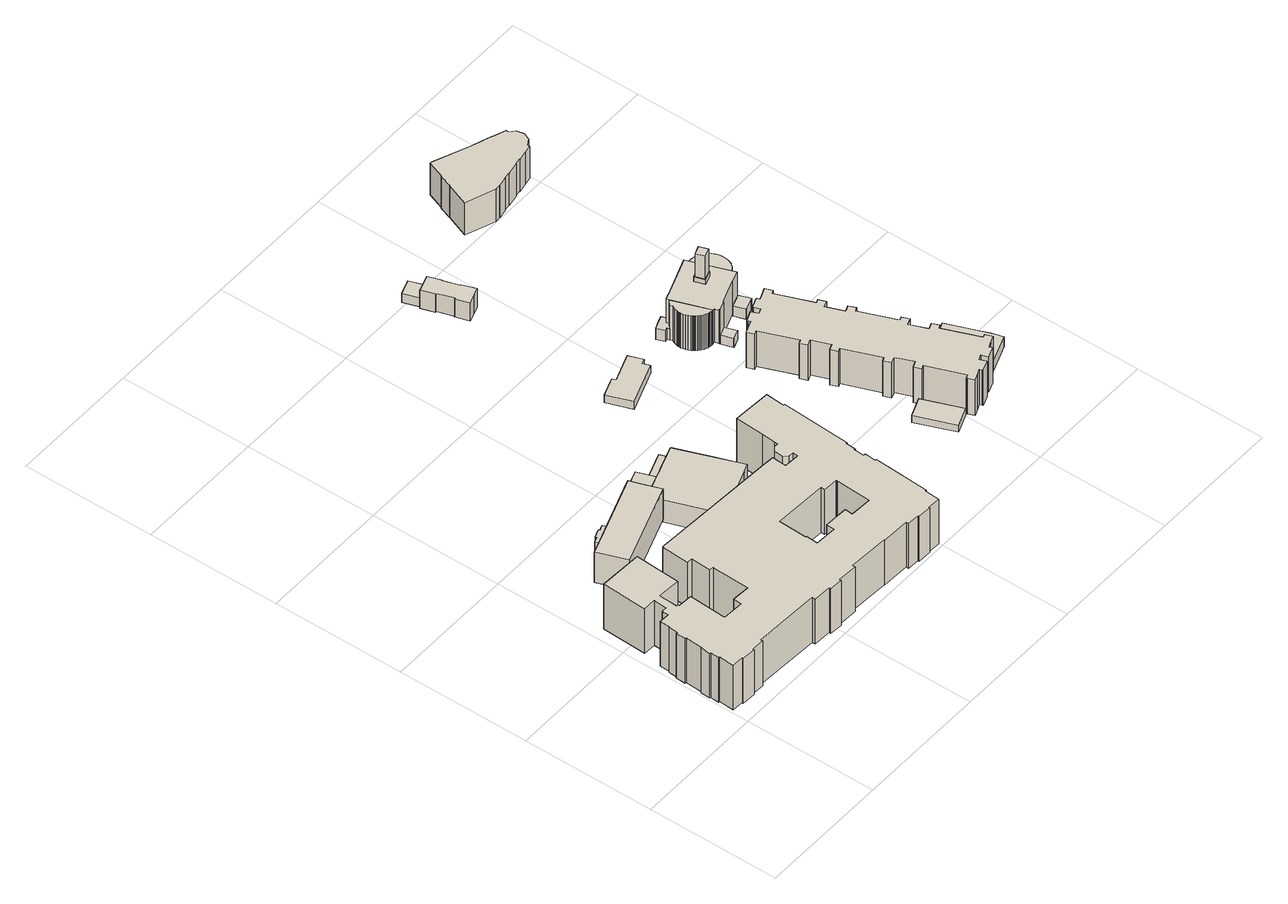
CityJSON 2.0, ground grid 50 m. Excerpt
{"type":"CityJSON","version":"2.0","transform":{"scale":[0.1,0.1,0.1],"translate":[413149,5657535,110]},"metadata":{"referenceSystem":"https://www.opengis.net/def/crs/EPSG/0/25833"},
"CityObjects":{
"building1":{"type":"Building","attributes":{"Gemeindeschluessel":14612000,"Geometrietyp2DReferenz":"3000","function":"31001_9998","roofType":"9999"},"children":["building1-1","building1-2"]},
"building1-1":{"type":"BuildingPart","attributes":{"Dachtyp_tdc":"tdcGableRoof","Dachneigung":39.86,"QualitaetDacherkennung":50,"Geometrietyp2DReferenz":"3000","measuredHeight":14.28,"roofType":"3100"},"parents":["building1"],"geometry":[{"type":"Solid","lod":"1","boundaries":[[[[0,1,2,3,4,5,6,7,8,9]],[[10,11,12,13,14,15,16,17,18,19]],[[9,11,10,0]],[[8,12,11,9]],[[7,13,12,8]],[[6,14,13,7]],[[5,15,14,6]],[[4,16,15,5]],[[3,17,16,4]],[[2,18,17,3]],[[1,19,18,2]],[[0,10,19,1]]]]}]},
"building1-2":{"type":"BuildingPart","attributes":{"Dachtyp_tdc":"tdcHipRoof","Dachneigung":37.33,"QualitaetDacherkennung":78,"Geometrietyp2DReferenz":"3000","measuredHeight":15.74,"roofType":"3200"},"parents":["building1"],"geometry":[{"type":"Solid","lod":"1","boundaries":[[[[20,21,22,23,24,25,26]],[[11,27,28,29,30,31,13]],[[25,27,11,26]],[[24,28,27,25]],[[23,29,28,24]],[[22,30,29,23]],[[21,31,30,22]],[[20,13,31,21]],[[26,11,13,20]]]]}]},
"building2":{"type":"Building","attributes":{"name":"Diakonissenkrankenhaus Dresden","Dachtyp_tdc":"tdcPolyFlatRoof","Gemeindeschluessel":14612000,"Dachneigung":0,"QualitaetDacherkennung":5,"Geometrietyp2DReferenz":"3000","measuredHeight":19.89,"function":"31001_3051","roofType":"1000"},"geometry":[{"type":"Solid","lod":"1","boundaries":[[[[32,33,34,35,36,37,38,39,40,41,42,43,44,45,46,47,48,49,50,51,52,53,54,55,56,57,58,59,60,61,62,63,64,65,66,67,68,69,70,71,72,73,74,75,76,77,78,79,80,81,82,83,84,85,86,87,88,89,90,91,92,93,94,95,96,97,98,99,100,101,102,103,104,105,106,107,108,109,110,111,112,113,114,115,116,117,118,119,120,121,122,123,124,125],[126,127,128,129,130,131,132,133,134,135,136,137,138,139]],[[140,141,142,143,144,145,146,147,148,149,150,151,152,153,154,155,156,157,158,159,160,161,162,163,164,165,166,167,168,169,170,171,172,173,174,175,176,177,178,179,180,181,182,183,184,185,186,187,188,189,190,191,192,193,194,195,196,197,198,199,200,201,202,203,204,205,206,207,208,209,210,211,212,213,214,215,216,217,218,219,220,221,222,223,224,225,226,227,228,229,230,231,232,233],[234,235,236,237,238,239,240,241,242,243,244,245,246,247]],[[125,141,140,32]],[[124,142,141,125]],[[123,143,142,124]],[[122,144,143,123]],[[121,145,144,122]],[[120,146,145,121]],[[119,147,146,120]],[[118,148,147,119]],[[117,149,148,118]],[[116,150,149,117]],[[115,151,150,116]],[[114,152,151,115]],[[113,153,152,114]],[[112,154,153,113]],[[111,155,154,112]],[[110,156,155,111]],[[109,157,156,110]],[[108,158,157,109]],[[107,159,158,108]],[[106,160,159,107]],[[105,161,160,106]],[[104,162,161,105]],[[103,163,162,104]],[[102,164,163,103]],[[101,165,164,102]],[[100,166,165,101]],[[99,167,166,100]],[[98,168,167,99]],[[97,169,168,98]],[[96,170,169,97]],[[95,171,170,96]],[[94,172,171,95]],[[93,173,172,94]],[[92,174,173,93]],[[91,175,174,92]],[[90,176,175,91]],[[89,177,176,90]],[[88,178,177,89]],[[87,179,178,88]],[[86,180,179,87]],[[85,181,180,86]],[[84,182,181,85]],[[83,183,182,84]],[[82,184,183,83]],[[81,185,184,82]],[[80,186,185,81]],[[79,187,186,80]],[[78,188,187,79]],[[77,189,188,78]],[[76,190,189,77]],[[75,191,190,76]],[[74,192,191,75]],[[73,193,192,74]],[[72,194,193,73]],[[71,195,194,72]],[[70,196,195,71]],[[69,197,196,70]],[[68,198,197,69]],[[67,199,198,68]],[[66,200,199,67]],[[65,201,200,66]],[[64,202,201,65]],[[63,203,202,64]],[[62,204,203,63]],[[61,205,204,62]],[[60,206,205,61]],[[59,207,206,60]],[[58,208,207,59]],[[57,209,208,58]],[[56,210,209,57]],[[55,211,210,56]],[[54,212,211,55]],[[53,213,212,54]],[[52,214,213,53]],[[51,215,214,52]],[[50,216,215,51]],[[49,217,216,50]],[[48,218,217,49]],[[47,219,218,48]],[[46,220,219,47]],[[45,221,220,46]],[[44,222,221,45]],[[43,223,222,44]],[[42,224,223,43]],[[41,225,224,42]],[[40,226,225,41]],[[39,227,226,40]],[[38,228,227,39]],[[37,229,228,38]],[[36,230,229,37]],[[35,231,230,36]],[[34,232,231,35]],[[33,233,232,34]],[[32,140,233,33]],[[139,235,234,126]],[[138,236,235,139]],[[137,237,236,138]],[[136,238,237,137]],[[135,239,238,136]],[[134,240,239,135]],[[133,241,240,134]],[[132,242,241,133]],[[131,243,242,132]],[[130,244,243,131]],[[129,245,244,130]],[[128,246,245,129]],[[127,247,246,128]],[[126,234,247,127]]]]}]},
"building3":{"type":"Building","attributes":{"Gemeindeschluessel":14612000,"Geometrietyp2DReferenz":"3000","function":"31001_9998","roofType":"9999"},"children":["building3-1","building3-2","building3-3","building3-4","building3-5"]},
"building3-1":{"type":"BuildingPart","attributes":{"Dachtyp_tdc":"tdcGableRoof","Dachneigung":10.04,"QualitaetDacherkennung":28,"Geometrietyp2DReferenz":"3000","measuredHeight":11.18,"roofType":"3100"},"parents":["building3"],"geometry":[{"type":"Solid","lod":"1","boundaries":[[[[248,249,250,251,252,253,254,255,256,257,258]],[[259,260,261,262,263,264,265,266,267,268,269]],[[258,259,269,248]],[[257,260,259,258]],[[256,261,260,257]],[[255,262,261,256]],[[254,263,262,255]],[[253,264,263,254]],[[252,265,264,253]],[[251,266,265,252]],[[250,267,266,251]],[[249,268,267,250]],[[248,269,268,249]]]]}]},
"building3-2":{"type":"BuildingPart","attributes":{"Dachtyp_tdc":"tdcPolyFlatRoof","Dachneigung":2.6,"QualitaetDacherkennung":53,"Geometrietyp2DReferenz":"3000","measuredHeight":8.86,"roofType":"2100"},"parents":["building3"],"geometry":[{"type":"Solid","lod":"1","boundaries":[[[[270,271,272,273,274,275,276]],[[277,278,260,259,279,280,281]],[[276,277,281,270]],[[275,278,277,276]],[[274,260,278,275]],[[273,259,260,274]],[[272,279,259,273]],[[271,280,279,272]],[[270,281,280,271]]]]}]},
"building3-3":{"type":"BuildingPart","attributes":{"Dachtyp_tdc":"tdcGableRoof","Dachneigung":59.69,"QualitaetDacherkennung":10,"Geometrietyp2DReferenz":"3000","measuredHeight":9.34,"roofType":"3100"},"parents":["building3"],"geometry":[{"type":"Solid","lod":"1","boundaries":[[[[282,283,284,285]],[[281,286,287,277]],[[285,286,281,282]],[[284,287,286,285]],[[283,277,287,284]],[[282,281,277,283]]]]}]},
"building3-4":{"type":"BuildingPart","attributes":{"Dachtyp_tdc":"tdcPolyFlatRoof","Dachneigung":0,"QualitaetDacherkennung":42,"Geometrietyp2DReferenz":"3000","measuredHeight":6.86,"roofType":"1000"},"parents":["building3"],"geometry":[{"type":"Solid","lod":"1","boundaries":[[[[288,289,290,291,292,293]],[[268,266,294,295,296,297]],[[293,266,268,288]],[[292,294,266,293]],[[291,295,294,292]],[[290,296,295,291]],[[289,297,296,290]],[[288,268,297,289]]]]}]},
"building3-5":{"type":"BuildingPart","attributes":{"Dachtyp_tdc":"tdcPolyFlatRoof","Dachneigung":3.14,"QualitaetDacherkennung":67,"Geometrietyp2DReferenz":"3000","measuredHeight":5.78,"roofType":"2100"},"parents":["building3"],"geometry":[{"type":"Solid","lod":"1","boundaries":[[[[298,299,300,301]],[[302,279,269,303]],[[301,279,302,298]],[[300,269,279,301]],[[299,303,269,300]],[[298,302,303,299]]]]}]},
"building4":{"type":"Building","attributes":{"Dachtyp_tdc":"tdcPolyFlatRoof","Gemeindeschluessel":14612000,"Dachneigung":0,"QualitaetDacherkennung":72,"Geometrietyp2DReferenz":"3000","measuredHeight":3.54,"function":"31001_9998","roofType":"1000"},"geometry":[{"type":"Solid","lod":"1","boundaries":[[[[304,305,306,307,308,309,310,311]],[[312,313,314,315,316,317,318,319]],[[311,313,312,304]],[[310,314,313,311]],[[309,315,314,310]],[[308,316,315,309]],[[307,317,316,308]],[[306,318,317,307]],[[305,319,318,306]],[[304,312,319,305]]]]}]},
"building5":{"type":"Building","attributes":{"Dachtyp_tdc":"tdcFreeFormRoof","Gemeindeschluessel":14612000,"Dachneigung":21.47,"QualitaetDacherkennung":28,"Geometrietyp2DReferenz":"3000","measuredHeight":4.49,"function":"31001_9998","roofType":"5000"},"geometry":[{"type":"Solid","lod":"1","boundaries":[[[[320,321,322,323]],[[324,325,326,327]],[[323,325,324,320]],[[322,326,325,323]],[[321,327,326,322]],[[320,324,327,321]]]]}]},
"building6":{"type":"Building","attributes":{"Dachtyp_tdc":"tdcHipAndGableRoof","Gemeindeschluessel":14612000,"Dachneigung":14.51,"QualitaetDacherkennung":42,"Geometrietyp2DReferenz":"3000","measuredHeight":8.85,"function":"31001_9998","roofType":"5000"},"geometry":[{"type":"Solid","lod":"1","boundaries":[[[[328,329,330,331,332,333,334,335,336,337,338,339,340,341,342,343]],[[344,345,346,347,348,349,350,351,352,353,354,355,356,357,358,359]],[[343,345,344,328]],[[342,346,345,343]],[[341,347,346,342]],[[340,348,347,341]],[[339,349,348,340]],[[338,350,349,339]],[[337,351,350,338]],[[336,352,351,337]],[[335,353,352,336]],[[334,354,353,335]],[[333,355,354,334]],[[332,356,355,333]],[[331,357,356,332]],[[330,358,357,331]],[[329,359,358,330]],[[328,344,359,329]]]]}]},
"building7":{"type":"Building","attributes":{"Dachtyp_tdc":"tdcPolyFlatRoof","Gemeindeschluessel":14612000,"Dachneigung":0,"QualitaetDacherkennung":54,"Geometrietyp2DReferenz":"3000","measuredHeight":3,"function":"31001_9998","roofType":"1000"},"geometry":[{"type":"Solid","lod":"1","boundaries":[[[[360,361,362,363]],[[364,365,366,367]],[[363,365,364,360]],[[362,366,365,363]],[[361,367,366,362]],[[360,364,367,361]]]]}]},
"building8":{"type":"Building","attributes":{"name":"Diakonissenhauskirche","Gemeindeschluessel":14612000,"QualitaetDacherkennung":100,"Geometrietyp2DReferenz":"3000","function":"31001_3041","roofType":"9999"},"children":["building8-1","building8-2","building8-3","building8-4","building8-5","building8-6","building8-7","building8-8"]},
"building8-1":{"type":"BuildingPart","attributes":{"Dachtyp_tdc":"tdcGableRoof","Dachneigung":45.34,"QualitaetDacherkennung":100,"Geometrietyp2DReferenz":"3000","measuredHeight":19.28,"roofType":"3100"},"parents":["building8"],"geometry":[{"type":"Solid","lod":"1","boundaries":[[[[368,369,370,371,372,373,374,375,376,377,378,379,380,381]],[[382,383,384,385,386,387,388,389,390,391,392,393,394,395]],[[381,383,382,368]],[[380,384,383,381]],[[379,385,384,380]],[[378,386,385,379]],[[377,387,386,378]],[[376,388,387,377]],[[375,389,388,376]],[[374,390,389,375]],[[373,391,390,374]],[[372,392,391,373]],[[371,393,392,372]],[[370,394,393,371]],[[369,395,394,370]],[[368,382,395,369]]]]}]},
"building8-2":{"type":"BuildingPart","attributes":{"Dachtyp_tdc":"tdcHipAndGableRoof","Dachneigung":41.42,"QualitaetDacherkennung":100,"Geometrietyp2DReferenz":"3000","measuredHeight":5.83,"roofType":"5000"},"parents":["building8"],"geometry":[{"type":"Solid","lod":"1","boundaries":[[[[396,397,398,399,400,401,402,403]],[[404,405,406,407,408,409,410,411]],[[403,405,404,396]],[[402,406,405,403]],[[401,407,406,402]],[[400,408,407,401]],[[399,409,408,400]],[[398,410,409,399]],[[397,411,410,398]],[[396,404,411,397]]]]}]},
"building8-3":{"type":"BuildingPart","attributes":{"Dachtyp_tdc":"tdcPyramidRoof","Dachneigung":42.68,"QualitaetDacherkennung":100,"Geometrietyp2DReferenz":"3000","measuredHeight":11,"roofType":"3500"},"parents":["building8"],"geometry":[{"type":"Solid","lod":"1","boundaries":[[[[412,413,414,415]],[[416,417,418,419]],[[415,417,416,412]],[[414,418,417,415]],[[413,419,418,414]],[[412,416,419,413]]]]}]},
"building8-4":{"type":"BuildingPart","attributes":{"Dachtyp_tdc":"tdcTentRoof","Dachneigung":51.03,"QualitaetDacherkennung":100,"Geometrietyp2DReferenz":"3000","measuredHeight":19.23,"roofType":"4000"},"parents":["building8"],"geometry":[{"type":"Solid","lod":"1","boundaries":[[[[420,421,422,423,424,425,426,427,428,429,430,431,432,433,434,435,436,437,438,439,440,441,442,443,444,445,446,447,448,449,450,451,452,453,454,455,456,457,458,459,460,461,462,463,464,465,466,467,468,469,470,471,472,473,474]],[[475,476,477,478,479,480,481,482,483,484,485,486,487,488,489,490,491,492,493,494,495,496,497,498,499,500,501,502,503,504,505,506,507,508,509,510,511,512,513,514,515,516,517,518,519,520,521,522,523,524,525,526,527,528,529]],[[474,476,475,420]],[[473,477,476,474]],[[472,478,477,473]],[[471,479,478,472]],[[470,480,479,471]],[[469,481,480,470]],[[468,482,481,469]],[[467,483,482,468]],[[466,484,483,467]],[[465,485,484,466]],[[464,486,485,465]],[[463,487,486,464]],[[462,488,487,463]],[[461,489,488,462]],[[460,490,489,461]],[[459,491,490,460]],[[458,492,491,459]],[[457,493,492,458]],[[456,494,493,457]],[[455,495,494,456]],[[454,496,495,455]],[[453,497,496,454]],[[452,498,497,453]],[[451,499,498,452]],[[450,500,499,451]],[[449,501,500,450]],[[448,502,501,449]],[[447,503,502,448]],[[446,504,503,447]],[[445,505,504,446]],[[444,506,505,445]],[[443,507,506,444]],[[442,508,507,443]],[[441,509,508,442]],[[440,510,509,441]],[[439,511,510,440]],[[438,512,511,439]],[[437,513,512,438]],[[436,514,513,437]],[[435,515,514,436]],[[434,516,515,435]],[[433,517,516,434]],[[432,518,517,433]],[[431,519,518,432]],[[430,520,519,431]],[[429,521,520,430]],[[428,522,521,429]],[[427,523,522,428]],[[426,524,523,427]],[[425,525,524,426]],[[424,526,525,425]],[[423,527,526,424]],[[422,528,527,423]],[[421,529,528,422]],[[420,475,529,421]]]]}]},
"building8-5":{"type":"BuildingPart","attributes":{"Dachtyp_tdc":"tdcGableRoof","Dachneigung":4.55,"QualitaetDacherkennung":100,"Geometrietyp2DReferenz":"3000","measuredHeight":4.97,"roofType":"3100"},"parents":["building8"],"geometry":[{"type":"Solid","lod":"1","boundaries":[[[[530,531,532,533,534,535,536,537,538,539,540]],[[541,542,543,544,545,546,547,548,549,550,551]],[[540,542,541,530]],[[539,543,542,540]],[[538,544,543,539]],[[537,545,544,538]],[[536,546,545,537]],[[535,547,546,536]],[[534,548,547,535]],[[533,549,548,534]],[[532,550,549,533]],[[531,551,550,532]],[[530,541,551,531]]]]}]},
"building8-6":{"type":"BuildingPart","attributes":{"Dachtyp_tdc":"tdcLeanToRoof","Dachneigung":0,"QualitaetDacherkennung":100,"Geometrietyp2DReferenz":"3000","measuredHeight":1.86,"roofType":"2100"},"parents":["building8"],"geometry":[{"type":"Solid","lod":"1","boundaries":[[[[552,553,554,555]],[[556,557,558,559]],[[555,557,556,552]],[[554,558,557,555]],[[553,559,558,554]],[[552,556,559,553]]]]}]},
"building8-7":{"type":"BuildingPart","attributes":{"Dachtyp_tdc":"tdcTentRoof","Dachneigung":51.02,"QualitaetDacherkennung":100,"Geometrietyp2DReferenz":"3000","measuredHeight":19.76,"roofType":"4000"},"parents":["building8"],"geometry":[{"type":"Solid","lod":"1","boundaries":[[[[560,561,562,563,564,565,566,567,568,569,570,571,572,573,574,575,576,577,578,579,580,581,582,583,584,585,586,587,588,589,590,591,592,593,594,595,596,370,597]],[[598,599,600,601,602,603,604,605,606,607,608,609,610,611,612,613,614,615,616,617,618,619,620,621,622,623,624,625,626,627,628,629,630,631,632,633,634,635,636]],[[597,599,598,560]],[[370,600,599,597]],[[596,601,600,370]],[[595,602,601,596]],[[594,603,602,595]],[[593,604,603,594]],[[592,605,604,593]],[[591,606,605,592]],[[590,607,606,591]],[[589,608,607,590]],[[588,609,608,589]],[[587,610,609,588]],[[586,611,610,587]],[[585,612,611,586]],[[584,613,612,585]],[[583,614,613,584]],[[582,615,614,583]],[[581,616,615,582]],[[580,617,616,581]],[[579,618,617,580]],[[578,619,618,579]],[[577,620,619,578]],[[576,621,620,577]],[[575,622,621,576]],[[574,623,622,575]],[[573,624,623,574]],[[572,625,624,573]],[[571,626,625,572]],[[570,627,626,571]],[[569,628,627,570]],[[568,629,628,569]],[[567,630,629,568]],[[566,631,630,567]],[[565,632,631,566]],[[564,633,632,565]],[[563,634,633,564]],[[562,635,634,563]],[[561,636,635,562]],[[560,598,636,561]]]]}]},
"building8-8":{"type":"BuildingPart","attributes":{"Dachtyp_tdc":"tdcLeanToRoof","Dachneigung":0,"QualitaetDacherkennung":100,"Geometrietyp2DReferenz":"3000","measuredHeight":4.13,"roofType":"2100"},"parents":["building8"],"geometry":[{"type":"Solid","lod":"1","boundaries":[[[[637,638,639,640,641]],[[642,643,644,645,646]],[[641,643,642,637]],[[640,644,643,641]],[[639,645,644,640]],[[638,646,645,639]],[[637,642,646,638]]]]}]},
"building9":{"type":"Building","attributes":{"Dachtyp_tdc":"tdcFreeFormRoof","Gemeindeschluessel":14612000,"Dachneigung":24.57,"QualitaetDacherkennung":8,"Geometrietyp2DReferenz":"3000","measuredHeight":17.74,"function":"31001_9998","roofType":"5000"},"geometry":[{"type":"Solid","lod":"1","boundaries":[[[[647,648,649,650,651,652,653,654,655,656,657,658,659,660,661,662,663,664,665,666,667,668,669,670,671,672,673,674,675,676,677,678,679,680,681,682,683,684,685,686,687,688,689,690,691,692,693,694,695,696,697,698,699,700,701,702,703,704,705,706,707,708,709,710,711,712,713,714,715,716,717,718]],[[719,720,721,722,723,724,725,726,727,728,729,730,731,732,733,734,735,736,737,738,739,740,741,742,743,744,745,746,747,748,749,750,751,752,753,754,755,756,757,758,759,760,761,762,763,764,765,766,767,768,769,770,771,772,773,774,775,776,777,778,779,780,781,782,783,784,785,786,787,788,789,790]],[[718,720,719,647]],[[717,721,720,718]],[[716,722,721,717]],[[715,723,722,716]],[[714,724,723,715]],[[713,725,724,714]],[[712,726,725,713]],[[711,727,726,712]],[[710,728,727,711]],[[709,729,728,710]],[[708,730,729,709]],[[707,731,730,708]],[[706,732,731,707]],[[705,733,732,706]],[[704,734,733,705]],[[703,735,734,704]],[[702,736,735,703]],[[701,737,736,702]],[[700,738,737,701]],[[699,739,738,700]],[[698,740,739,699]],[[697,741,740,698]],[[696,742,741,697]],[[695,743,742,696]],[[694,744,743,695]],[[693,745,744,694]],[[692,746,745,693]],[[691,747,746,692]],[[690,748,747,691]],[[689,749,748,690]],[[688,750,749,689]],[[687,751,750,688]],[[686,752,751,687]],[[685,753,752,686]],[[684,754,753,685]],[[683,755,754,684]],[[682,756,755,683]],[[681,757,756,682]],[[680,758,757,681]],[[679,759,758,680]],[[678,760,759,679]],[[677,761,760,678]],[[676,762,761,677]],[[675,763,762,676]],[[674,764,763,675]],[[673,765,764,674]],[[672,766,765,673]],[[671,767,766,672]],[[670,768,767,671]],[[669,769,768,670]],[[668,770,769,669]],[[667,771,770,668]],[[666,772,771,667]],[[665,773,772,666]],[[664,774,773,665]],[[663,775,774,664]],[[662,776,775,663]],[[661,777,776,662]],[[660,778,777,661]],[[659,779,778,660]],[[658,780,779,659]],[[657,781,780,658]],[[656,782,781,657]],[[655,783,782,656]],[[654,784,783,655]],[[653,785,784,654]],[[652,786,785,653]],[[651,787,786,652]],[[650,788,787,651]],[[649,789,788,650]],[[648,790,789,649]],[[647,719,790,648]]]]}]},
"building10":{"type":"Building","attributes":{"Gemeindeschluessel":14612000,"Geometrietyp2DReferenz":"3000","function":"31001_9998","roofType":"9999"},"children":["building10-1","building10-2"]},
"building10-1":{"type":"BuildingPart","attributes":{"Dachtyp_tdc":"tdcFreeFormRoof","Dachneigung":55.94,"QualitaetDacherkennung":17,"Geometrietyp2DReferenz":"3000","measuredHeight":11.49,"roofType":"5000"},"parents":["building10"],"geometry":[{"type":"Solid","lod":"1","boundaries":[[[[791,792,793,794]],[[795,796,797,798]],[[794,795,798,791]],[[793,796,795,794]],[[792,797,796,793]],[[791,798,797,792]]]]}]},
"building10-2":{"type":"BuildingPart","attributes":{"Dachtyp_tdc":"tdcGableRoof","Dachneigung":19.1,"QualitaetDacherkennung":18,"Geometrietyp2DReferenz":"3000","measuredHeight":6.24,"roofType":"3100"},"parents":["building10"],"geometry":[{"type":"Solid","lod":"1","boundaries":[[[[799,800,801,802,803,804,805,806,807,808]],[[809,810,811,812,813,814,815,798,816,797]],[[808,810,809,799]],[[807,811,810,808]],[[806,812,811,807]],[[805,813,812,806]],[[804,814,813,805]],[[803,815,814,804]],[[802,798,815,803]],[[801,816,798,802]],[[800,797,816,801]],[[799,809,797,800]]]]}]},
"building11":{"type":"Building","attributes":{"Dachtyp_tdc":"tdcFreeFormRoof","Gemeindeschluessel":14612000,"Dachneigung":48.05,"QualitaetDacherkennung":41,"Geometrietyp2DReferenz":"3000","measuredHeight":18.11,"function":"31001_9998","roofType":"5000"},"geometry":[{"type":"Solid","lod":"1","boundaries":[[[[817,818,819,820,821,822,823,824,825,826,827,828,829,830,831,832,833,834,835,836,837,838,839,840,841,842,843,844,845,846,847,848]],[[849,850,851,852,853,854,855,856,857,858,859,860,861,862,863,864,865,866,867,868,869,870,871,872,873,874,875,876,877,878,879,880]],[[848,850,849,817]],[[847,851,850,848]],[[846,852,851,847]],[[845,853,852,846]],[[844,854,853,845]],[[843,855,854,844]],[[842,856,855,843]],[[841,857,856,842]],[[840,858,857,841]],[[839,859,858,840]],[[838,860,859,839]],[[837,861,860,838]],[[836,862,861,837]],[[835,863,862,836]],[[834,864,863,835]],[[833,865,864,834]],[[832,866,865,833]],[[831,867,866,832]],[[830,868,867,831]],[[829,869,868,830]],[[828,870,869,829]],[[827,871,870,828]],[[826,872,871,827]],[[825,873,872,826]],[[824,874,873,825]],[[823,875,874,824]],[[822,876,875,823]],[[821,877,876,822]],[[820,878,877,821]],[[819,879,878,820]],[[818,880,879,819]],[[817,849,880,818]]]]}]}
},
"vertices":[
[291,810,160],[270,802,160],[268,807,160],[254,802,160],[236,795,160],[238,790,160],[218,783,160],[223,767,160],[262,781,160],[297,793,160],[291,810,34],[297,793,34],[262,781,34],[223,767,34],[218,783,34],[238,790,34],[236,795,34],[254,802,34],[268,807,34],[270,802,34],
[223,767,169],[175,750,169],[215,639,169],[531,753,169],[504,826,169],[492,863,169],[297,793,169],[492,863,34],[504,826,34],[531,753,34],[215,639,34],[175,750,34],
[1026,651,219],[1020,651,219],[1025,723,219],[882,732,219],[876,623,219],[874,573,219],[873,560,219],[857,561,219],[839,547,219],[838,514,219],[853,498,219],[870,497,219],[868,477,219],[811,481,219],[812,493,219],[814,535,219],[803,535,219],[782,537,219],[317,562,219],[297,563,219],[286,563,219],[280,458,219],[299,457,219],[295,382,219],[312,381,219],[305,238,219],[240,242,219],[238,211,219],[157,215,219],[165,357,219],[111,360,219],[111,366,219],[104,366,219],[108,436,219],[193,431,219],[202,600,219],[40,607,219],[33,437,219],[80,436,219],[78,387,219],[57,387,219],[56,362,219],[18,364,219],[17,325,219],[13,325,219],[12,291,219],[7,291,219],[6,254,219],[10,254,219],[7,189,219],[3,189,219],[2,153,219],[5,152,219],[4,119,219],[8,119,219],[5,61,219],[49,59,219],[48,55,219],[100,52,219],[100,57,219],[147,55,219],[148,64,219],[397,51,219],[397,39,219],[465,36,219],[464,29,219],[513,26,219],[514,33,219],[589,29,219],[589,38,219],[740,30,219],[740,28,219],[845,24,219],[845,15,219],[891,13,219],[891,8,219],[942,5,219],[942,9,219],[990,7,219],[993,64,219],[998,63,219],[998,66,219],[1002,136,219],[1004,176,219],[1009,272,219],[1004,272,219],[1007,314,219],[999,315,219],[999,318,219],[1001,352,219],[1001,354,219],[1005,354,219],[1007,391,219],[1012,390,219],[858,310,219],[851,177,219],[770,181,219],[772,211,219],[682,216,219],[681,185,219],[600,189,219],[602,234,219],[598,234,219],[603,342,219],[802,332,219],[801,317,219],[856,314,219],[856,310,219],[1026,651,20],[1012,390,20],[1007,391,20],[1005,354,20],[1001,354,20],[1001,352,20],[999,318,20],[999,315,20],[1007,314,20],[1004,272,20],[1009,272,20],[1004,176,20],[1002,136,20],[998,66,20],[998,63,20],[993,64,20],[990,7,20],[942,9,20],[942,5,20],[891,8,20],[891,13,20],[845,15,20],[845,24,20],[740,28,20],[740,30,20],[589,38,20],[589,29,20],[514,33,20],[513,26,20],[464,29,20],[465,36,20],[397,39,20],[397,51,20],[148,64,20],[147,55,20],[100,57,20],[100,52,20],[48,55,20],[49,59,20],[5,61,20],[8,119,20],[4,119,20],[5,152,20],[2,153,20],[3,189,20],[7,189,20],[10,254,20],[6,254,20],[7,291,20],[12,291,20],[13,325,20],[17,325,20],[18,364,20],[56,362,20],[57,387,20],[78,387,20],[80,436,20],[33,437,20],[40,607,20],[202,600,20],[193,431,20],[108,436,20],[104,366,20],[111,366,20],[111,360,20],[165,357,20],[157,215,20],[238,211,20],[240,242,20],[305,238,20],[312,381,20],[295,382,20],[299,457,20],[280,458,20],[286,563,20],[297,563,20],[317,562,20],[782,537,20],[803,535,20],[814,535,20],[812,493,20],[811,481,20],[868,477,20],[870,497,20],[853,498,20],[838,514,20],[839,547,20],[857,561,20],[873,560,20],[874,573,20],[876,623,20],[882,732,20],[1025,723,20],[1020,651,20],[858,310,20],[856,310,20],[856,314,20],[801,317,20],[802,332,20],[603,342,20],[598,234,20],[602,234,20],[600,189,20],[681,185,20],[682,216,20],[772,211,20],[770,181,20],[851,177,20],
[635,845,120],[628,842,120],[597,832,120],[513,802,120],[531,753,120],[600,560,120],[686,591,120],[788,628,120],[820,641,120],[800,692,120],[729,878,120],[729,878,21],[800,692,21],[820,641,21],[788,628,21],[686,591,21],[600,560,21],[531,753,21],[513,802,21],[597,832,21],[628,842,21],[635,845,21],
[765,820,109],[742,883,109],[730,878,109],[729,878,109],[800,692,109],[810,696,109],[786,763,109],[786,763,21],[810,696,21],[730,878,21],[742,883,21],[765,820,21],
[765,820,85],[786,763,85],[797,767,85],[776,824,85],[776,824,21],[797,767,21],
[628,842,89],[600,919,89],[486,878,89],[492,863,89],[504,826,89],[513,802,89],[504,826,21],[492,863,21],[486,878,21],[600,919,21],
[716,915,77],[622,881,77],[635,845,77],[730,878,77],[716,915,21],[622,881,21],
[831,1222,65],[866,1129,65],[1025,1188,65],[1015,1214,65],[1034,1221,65],[1014,1273,65],[907,1234,65],[902,1248,65],[831,1222,30],[902,1248,30],[907,1234,30],[1014,1273,30],[1034,1221,30],[1015,1214,30],[1025,1188,30],[866,1129,30],
[808,2015,49],[827,1958,49],[884,1978,49],[865,2035,49],[808,2015,10],[865,2035,10],[884,1978,10],[827,1958,10],
[899,1926,90],[901,1927,90],[885,1975,90],[883,1974,90],[880,1973,90],[828,1955,90],[823,1954,90],[839,1904,90],[843,1905,90],[863,1844,90],[860,1843,90],[876,1793,90],[910,1805,90],[940,1815,90],[922,1865,90],[920,1864,90],[899,1926,9],[920,1864,9],[922,1865,9],[940,1815,9],[910,1805,9],[876,1793,9],[860,1843,9],[863,1844,9],[843,1905,9],[839,1904,9],[823,1954,9],[828,1955,9],[880,1973,9],[883,1974,9],[885,1975,9],[901,1927,9],
[1421,264,52],[1495,293,52],[1438,437,52],[1365,408,52],[1421,264,22],[1365,408,22],[1438,437,22],[1495,293,22],
[1217,1269,178],[1199,1262,178],[1253,1115,178],[1258,1115,178],[1263,1099,178],[1267,1101,178],[1268,1099,178],[1302,1111,178],[1301,1113,178],[1390,1146,178],[1391,1144,178],[1433,1159,178],[1372,1325,178],[1217,1268,178],[1217,1269,30],[1217,1268,30],[1372,1325,30],[1433,1159,30],[1391,1144,30],[1390,1146,30],[1301,1113,30],[1302,1111,30],[1268,1099,30],[1267,1101,30],[1263,1099,30],[1258,1115,30],[1253,1115,30],[1199,1262,30],
[1433,1159,70],[1412,1151,70],[1391,1144,70],[1406,1102,70],[1407,1101,70],[1448,1116,70],[1454,1118,70],[1437,1163,70],[1433,1159,24],[1437,1163,24],[1454,1118,24],[1448,1116,24],[1407,1101,24],[1406,1102,24],[1391,1144,24],[1412,1151,24],
[1331,1235,325],[1299,1224,325],[1310,1192,325],[1342,1203,325],[1331,1235,223],[1342,1203,223],[1310,1192,223],[1299,1224,223],
[1464,1227,171],[1464,1229,171],[1465,1236,171],[1465,1240,171],[1465,1241,171],[1465,1246,171],[1464,1252,171],[1463,1257,171],[1461,1262,171],[1461,1264,171],[1459,1268,171],[1456,1274,171],[1454,1279,171],[1451,1283,171],[1449,1285,171],[1448,1287,171],[1444,1291,171],[1441,1294,171],[1437,1298,171],[1433,1301,171],[1431,1302,171],[1427,1304,171],[1422,1307,171],[1417,1309,171],[1412,1311,171],[1408,1312,171],[1407,1312,171],[1402,1313,171],[1397,1314,171],[1392,1314,171],[1387,1314,171],[1382,1314,171],[1381,1313,171],[1376,1327,171],[1372,1325,171],[1402,1242,171],[1433,1159,171],[1437,1163,171],[1434,1173,171],[1431,1181,171],[1434,1182,171],[1437,1183,171],[1440,1185,171],[1444,1187,171],[1446,1189,171],[1448,1191,171],[1449,1192,171],[1450,1194,171],[1453,1198,171],[1456,1202,171],[1458,1207,171],[1460,1212,171],[1462,1216,171],[1462,1217,171],[1463,1222,171],[1464,1227,31],[1463,1222,31],[1462,1217,31],[1462,1216,31],[1460,1212,31],[1458,1207,31],[1456,1202,31],[1453,1198,31],[1450,1194,31],[1449,1192,31],[1448,1191,31],[1446,1189,31],[1444,1187,31],[1440,1185,31],[1437,1183,31],[1434,1182,31],[1431,1181,31],[1434,1173,31],[1437,1163,31],[1433,1159,31],[1402,1242,31],[1372,1325,31],[1376,1327,31],[1381,1313,31],[1382,1314,31],[1387,1314,31],[1392,1314,31],[1397,1314,31],[1402,1313,31],[1407,1312,31],[1408,1312,31],[1412,1311,31],[1417,1309,31],[1422,1307,31],[1427,1304,31],[1431,1302,31],[1433,1301,31],[1437,1298,31],[1441,1294,31],[1444,1291,31],[1448,1287,31],[1449,1285,31],[1451,1283,31],[1454,1279,31],[1456,1274,31],[1459,1268,31],[1461,1264,31],[1461,1262,31],[1463,1257,31],[1464,1252,31],[1465,1246,31],[1465,1241,31],[1465,1240,31],[1465,1236,31],[1464,1229,31],
[1199,1262,75],[1217,1269,75],[1209,1290,75],[1185,1282,75],[1157,1271,75],[1169,1240,75],[1180,1244,75],[1183,1235,75],[1198,1247,75],[1198,1248,75],[1203,1251,75],[1199,1262,26],[1203,1251,26],[1198,1248,26],[1198,1247,26],[1183,1235,26],[1180,1244,26],[1169,1240,26],[1157,1271,26],[1185,1282,26],[1209,1290,26],[1217,1269,26],
[1333,1239,223],[1295,1226,223],[1308,1188,223],[1346,1201,223],[1333,1239,204],[1346,1201,204],[1308,1188,204],[1295,1226,204],
[1198,1248,178],[1183,1235,178],[1187,1226,178],[1182,1214,178],[1179,1202,178],[1178,1199,178],[1178,1196,178],[1178,1193,178],[1178,1191,178],[1178,1188,178],[1177,1186,178],[1179,1177,178],[1181,1169,178],[1184,1161,178],[1188,1153,178],[1190,1150,178],[1190,1149,178],[1191,1148,178],[1192,1147,178],[1193,1147,178],[1193,1146,178],[1193,1145,178],[1194,1144,178],[1195,1143,178],[1195,1142,178],[1196,1142,178],[1201,1136,178],[1205,1133,178],[1209,1130,178],[1213,1127,178],[1217,1124,178],[1224,1121,178],[1230,1118,178],[1235,1117,178],[1240,1116,178],[1245,1115,178],[1250,1115,178],[1203,1251,178],[1198,1248,25],[1203,1251,25],[1253,1115,25],[1250,1115,25],[1245,1115,25],[1240,1116,25],[1235,1117,25],[1230,1118,25],[1224,1121,25],[1217,1124,25],[1213,1127,25],[1209,1130,25],[1205,1133,25],[1201,1136,25],[1196,1142,25],[1195,1142,25],[1195,1143,25],[1194,1144,25],[1193,1145,25],[1193,1146,25],[1193,1147,25],[1192,1147,25],[1191,1148,25],[1190,1149,25],[1190,1150,25],[1188,1153,25],[1184,1161,25],[1181,1169,25],[1179,1177,25],[1177,1186,25],[1178,1188,25],[1178,1191,25],[1178,1193,25],[1178,1196,25],[1178,1199,25],[1179,1202,25],[1182,1214,25],[1187,1226,25],[1183,1235,25],
[1283,1056,64],[1284,1056,64],[1318,1068,64],[1302,1111,64],[1268,1099,64],[1283,1056,23],[1268,1099,23],[1302,1111,23],[1318,1068,23],[1284,1056,23],
[1448,1026,166],[1437,1054,166],[1410,1043,166],[1391,1035,166],[1388,1044,166],[1386,1047,166],[1347,1032,166],[1349,1028,166],[1358,1007,166],[1339,999,166],[1330,1020,166],[1328,1025,166],[1289,1009,166],[1291,1005,166],[1294,997,166],[1275,990,166],[1247,979,166],[1258,952,166],[1271,957,166],[1325,822,166],[1311,816,166],[1322,789,166],[1345,798,166],[1371,732,166],[1348,723,166],[1359,696,166],[1372,701,166],[1425,566,166],[1412,560,166],[1423,533,166],[1446,542,166],[1472,477,166],[1448,467,166],[1459,440,166],[1473,446,166],[1526,310,166],[1513,305,166],[1514,300,166],[1523,277,166],[1550,288,166],[1569,296,166],[1573,288,166],[1574,284,166],[1613,299,166],[1612,303,166],[1603,324,166],[1623,332,166],[1632,307,166],[1671,322,166],[1670,326,166],[1667,334,166],[1686,341,166],[1713,352,166],[1702,379,166],[1690,375,166],[1636,510,166],[1649,515,166],[1638,542,166],[1615,533,166],[1589,599,166],[1613,608,166],[1602,635,166],[1589,630,166],[1535,765,166],[1549,771,166],[1538,798,166],[1515,789,166],[1489,855,166],[1512,863,166],[1501,891,166],[1488,885,166],[1435,1021,166],[1448,1026,9],[1435,1021,9],[1488,885,9],[1501,891,9],[1512,863,9],[1489,855,9],[1515,789,9],[1538,798,9],[1549,771,9],[1535,765,9],[1589,630,9],[1602,635,9],[1613,608,9],[1589,599,9],[1615,533,9],[1638,542,9],[1649,515,9],[1636,510,9],[1690,375,9],[1702,379,9],[1713,352,9],[1686,341,9],[1667,334,9],[1670,326,9],[1671,322,9],[1632,307,9],[1623,332,9],[1603,324,9],[1612,303,9],[1613,299,9],[1574,284,9],[1573,288,9],[1569,296,9],[1550,288,9],[1523,277,9],[1514,300,9],[1513,305,9],[1526,310,9],[1473,446,9],[1459,440,9],[1448,467,9],[1472,477,9],[1446,542,9],[1423,533,9],[1412,560,9],[1425,566,9],[1372,701,9],[1359,696,9],[1348,723,9],[1371,732,9],[1345,798,9],[1322,789,9],[1311,816,9],[1325,822,9],[1271,957,9],[1258,952,9],[1247,979,9],[1275,990,9],[1294,997,9],[1291,1005,9],[1289,1009,9],[1328,1025,9],[1330,1020,9],[1339,999,9],[1358,1007,9],[1349,1028,9],[1347,1032,9],[1386,1047,9],[1388,1044,9],[1391,1035,9],[1410,1043,9],[1437,1054,9],
[1702,379,120],[1649,515,120],[1636,510,120],[1690,375,120],[1690,375,10],[1636,510,10],[1649,515,10],[1702,379,10],
[1638,542,53],[1649,515,53],[1675,449,53],[1702,379,53],[1713,352,53],[1821,394,53],[1816,416,53],[1808,438,53],[1787,493,53],[1750,586,53],[1638,542,10],[1750,586,10],[1787,493,10],[1808,438,10],[1816,416,10],[1821,394,10],[1713,352,10],[1675,449,10],
[1430,2139,184],[1399,2151,184],[1398,2150,184],[1357,2165,184],[1227,2217,184],[1218,2220,184],[1193,2154,184],[1191,2155,184],[1175,2110,184],[1176,2110,184],[1143,2024,184],[1253,1983,184],[1273,1986,184],[1274,1985,184],[1308,1990,184],[1307,1992,184],[1333,1996,184],[1333,1995,184],[1380,2002,184],[1380,2004,184],[1405,2008,184],[1405,2006,184],[1439,2012,184],[1439,2013,184],[1469,2018,184],[1469,2026,184],[1491,2039,184],[1503,2066,184],[1497,2094,184],[1478,2112,184],[1479,2120,184],[1430,2138,184],[1430,2139,41],[1430,2138,41],[1479,2120,41],[1478,2112,41],[1497,2094,41],[1503,2066,41],[1491,2039,41],[1469,2026,41],[1469,2018,41],[1439,2013,41],[1439,2012,41],[1405,2006,41],[1405,2008,41],[1380,2004,41],[1380,2002,41],[1333,1995,41],[1333,1996,41],[1307,1992,41],[1308,1990,41],[1274,1985,41],[1273,1986,41],[1253,1983,41],[1143,2024,41],[1176,2110,41],[1175,2110,41],[1191,2155,41],[1193,2154,41],[1218,2220,41],[1227,2217,41],[1357,2165,41],[1398,2150,41],[1399,2151,41]
]}
